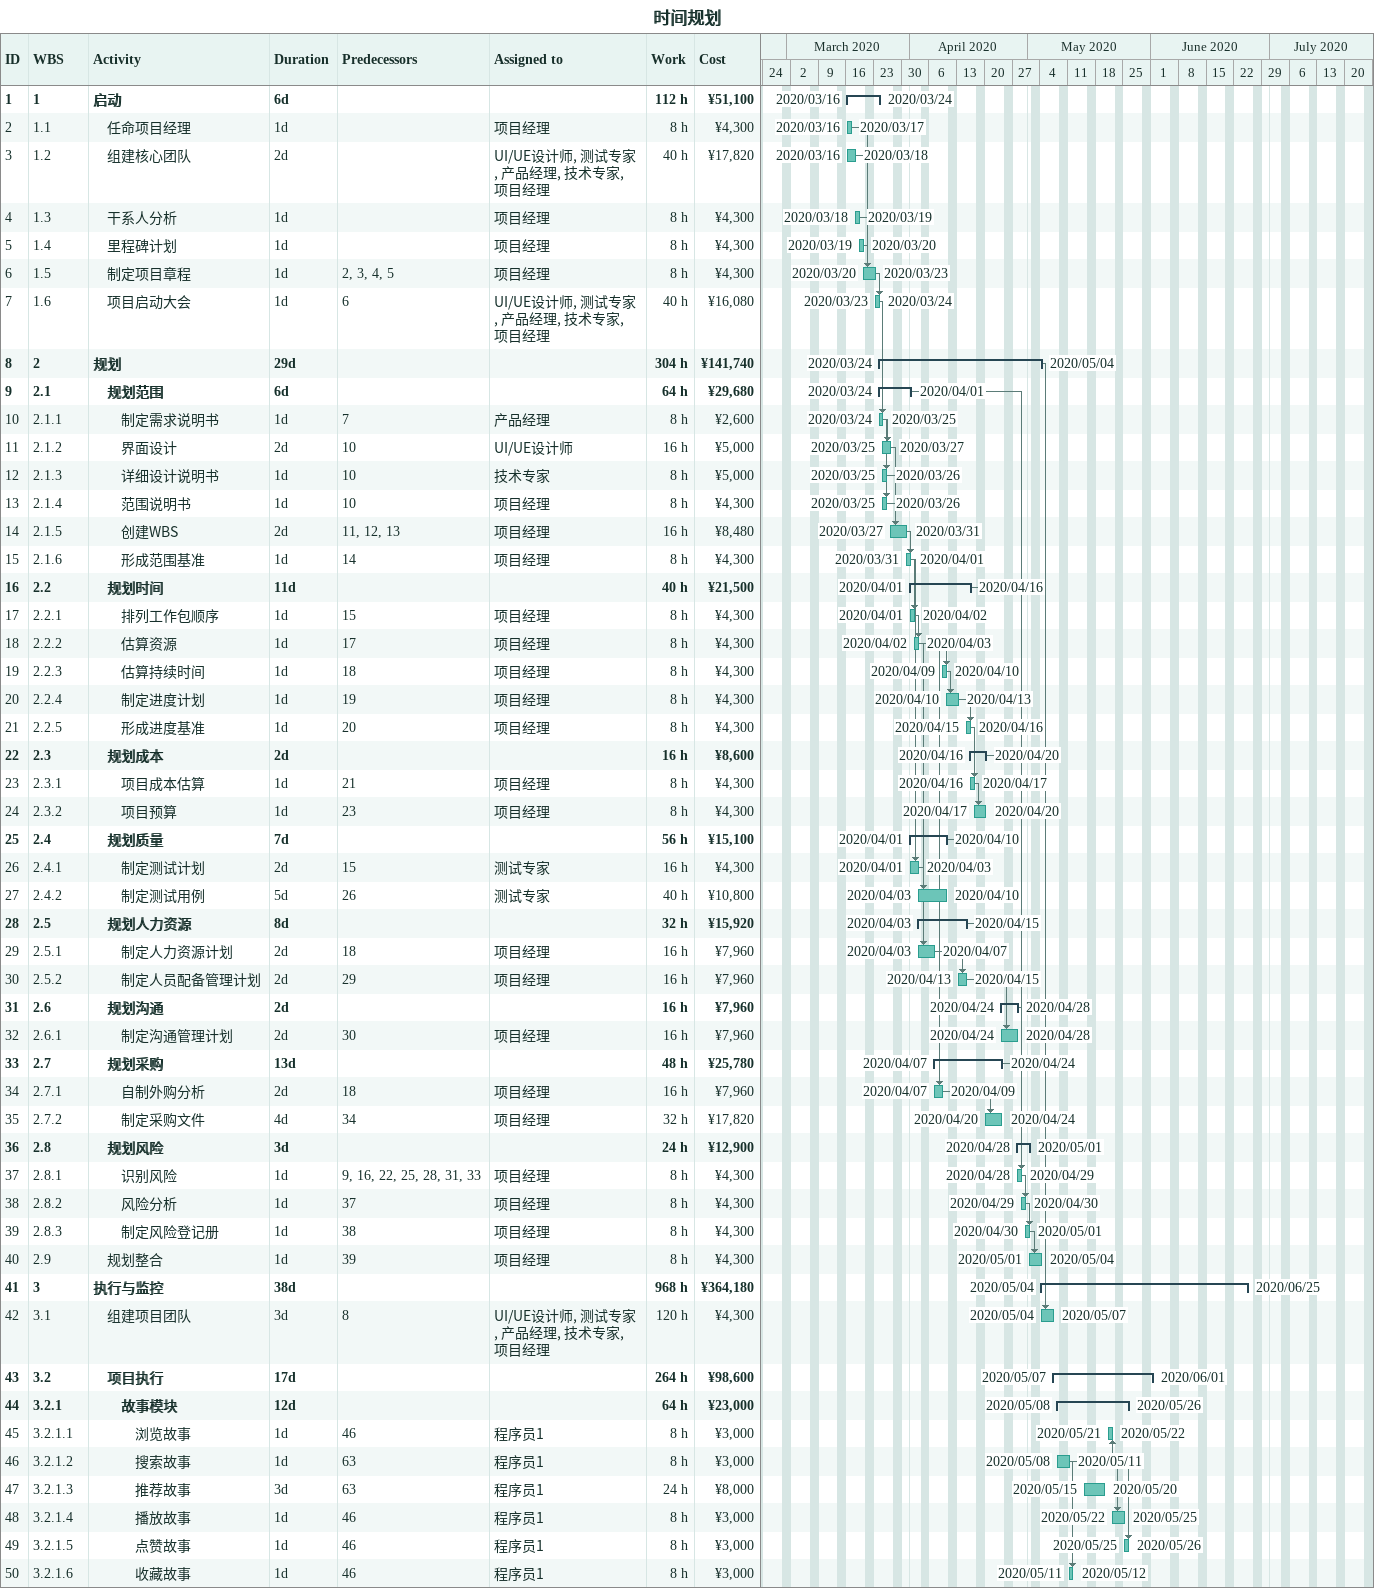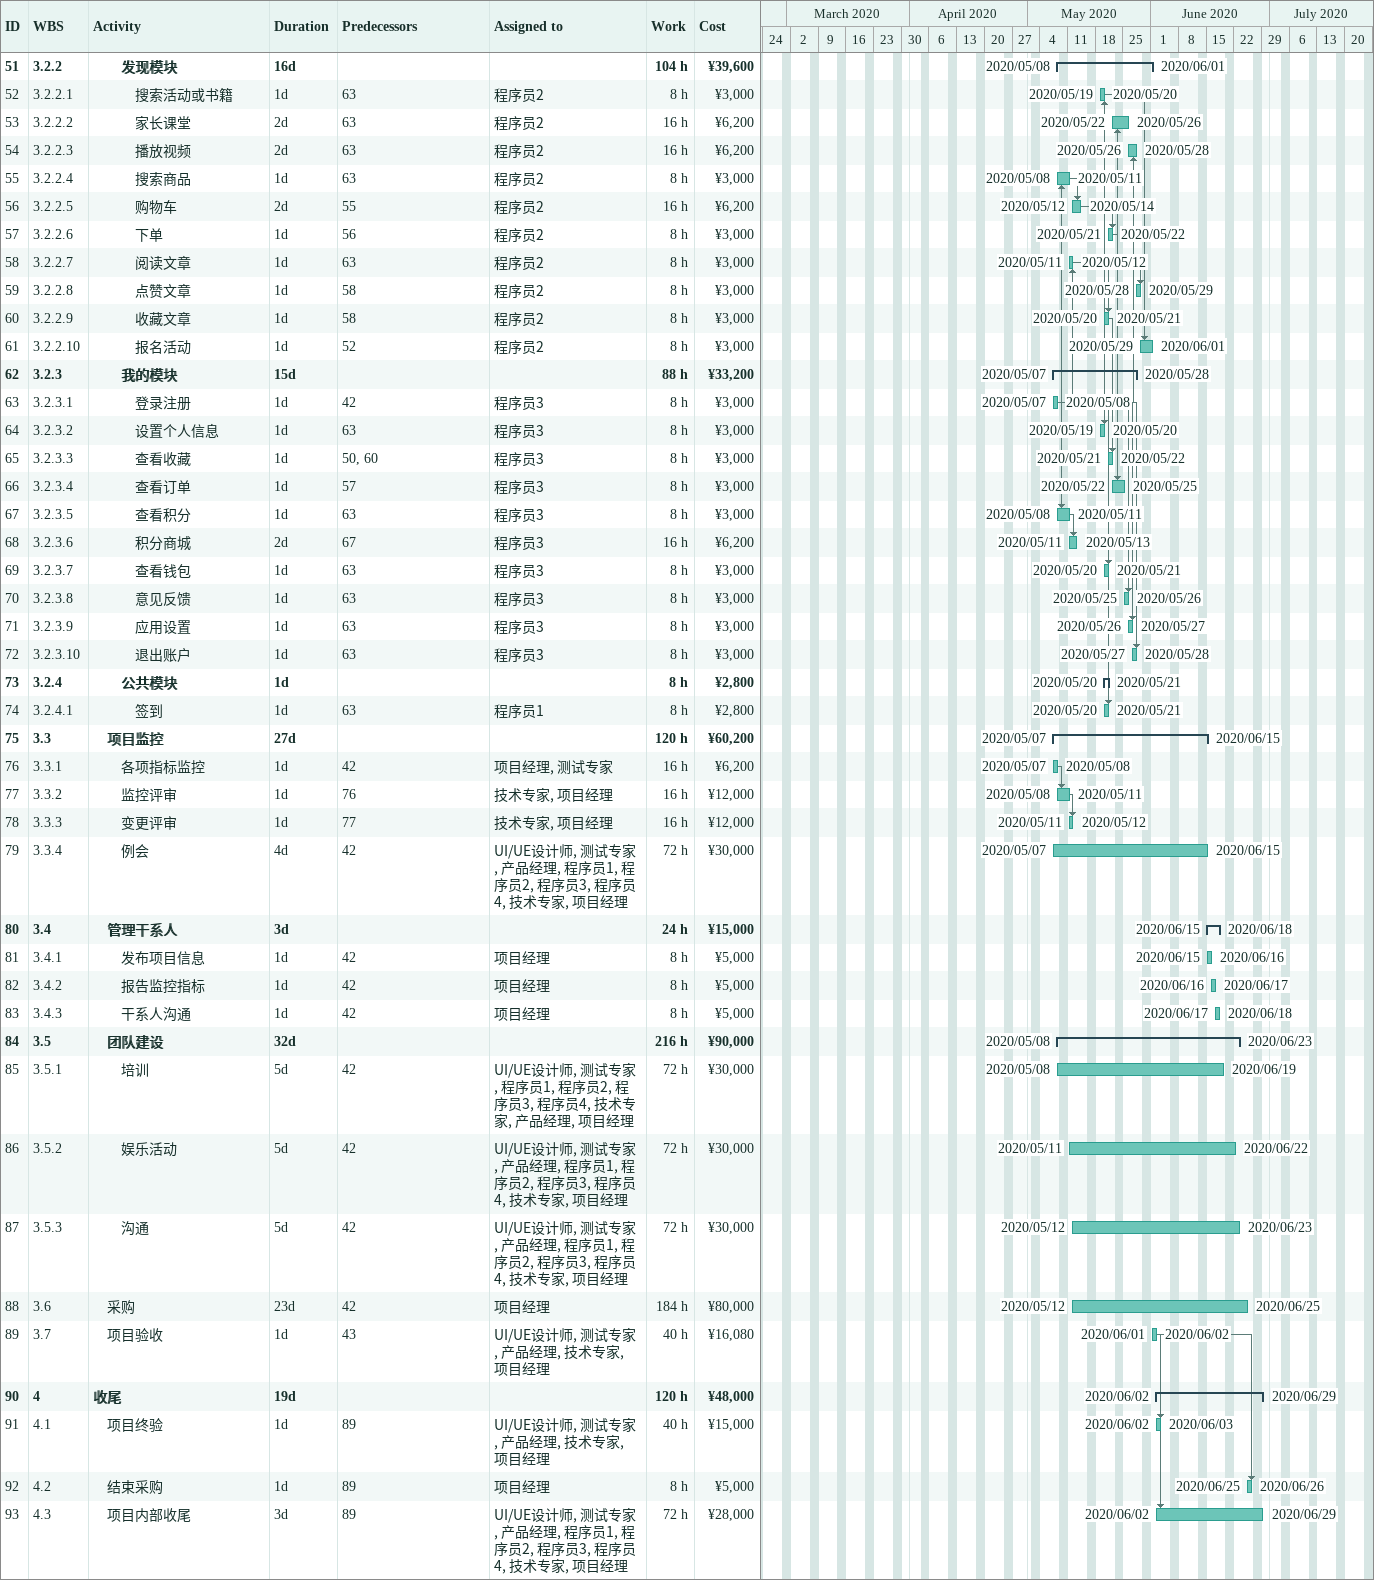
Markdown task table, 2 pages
时间规划

| ID | WBS | Task | Duration | Start | Finish | Predecessors | Resources | Work (h) | Cost (¥) |
|---|---|---|---|---|---|---|---|---|---|
| 1 | 1 | **启动** | 6d | 2020-03-16 | 2020-03-24 |  |  | 112 | 51100 |
| 2 | 1.1 | 任命项目经理 | 1d | 2020-03-16 | 2020-03-17 |  | 项目经理 | 8 | 4300 |
| 3 | 1.2 | 组建核心团队 | 2d | 2020-03-16 | 2020-03-18 |  | UI/UE设计师, 测试专家, 产品经理, 技术专家, 项目经理 | 40 | 17820 |
| 4 | 1.3 | 干系人分析 | 1d | 2020-03-18 | 2020-03-19 |  | 项目经理 | 8 | 4300 |
| 5 | 1.4 | 里程碑计划 | 1d | 2020-03-19 | 2020-03-20 |  | 项目经理 | 8 | 4300 |
| 6 | 1.5 | 制定项目章程 | 1d | 2020-03-20 | 2020-03-23 | 2, 3, 4, 5 | 项目经理 | 8 | 4300 |
| 7 | 1.6 | 项目启动大会 | 1d | 2020-03-23 | 2020-03-24 | 6 | UI/UE设计师, 测试专家, 产品经理, 技术专家, 项目经理 | 40 | 16080 |
| 8 | 2 | **规划** | 29d | 2020-03-24 | 2020-05-04 |  |  | 304 | 141740 |
| 9 | 2.1 | **规划范围** | 6d | 2020-03-24 | 2020-04-01 |  |  | 64 | 29680 |
| 10 | 2.1.1 | 制定需求说明书 | 1d | 2020-03-24 | 2020-03-25 | 7 | 产品经理 | 8 | 2600 |
| 11 | 2.1.2 | 界面设计 | 2d | 2020-03-25 | 2020-03-27 | 10 | UI/UE设计师 | 16 | 5000 |
| 12 | 2.1.3 | 详细设计说明书 | 1d | 2020-03-25 | 2020-03-26 | 10 | 技术专家 | 8 | 5000 |
| 13 | 2.1.4 | 范围说明书 | 1d | 2020-03-25 | 2020-03-26 | 10 | 项目经理 | 8 | 4300 |
| 14 | 2.1.5 | 创建WBS | 2d | 2020-03-27 | 2020-03-31 | 11, 12, 13 | 项目经理 | 16 | 8480 |
| 15 | 2.1.6 | 形成范围基准 | 1d | 2020-03-31 | 2020-04-01 | 14 | 项目经理 | 8 | 4300 |
| 16 | 2.2 | **规划时间** | 11d | 2020-04-01 | 2020-04-16 |  |  | 40 | 21500 |
| 17 | 2.2.1 | 排列工作包顺序 | 1d | 2020-04-01 | 2020-04-02 | 15 | 项目经理 | 8 | 4300 |
| 18 | 2.2.2 | 估算资源 | 1d | 2020-04-02 | 2020-04-03 | 17 | 项目经理 | 8 | 4300 |
| 19 | 2.2.3 | 估算持续时间 | 1d | 2020-04-09 | 2020-04-10 | 18 | 项目经理 | 8 | 4300 |
| 20 | 2.2.4 | 制定进度计划 | 1d | 2020-04-10 | 2020-04-13 | 19 | 项目经理 | 8 | 4300 |
| 21 | 2.2.5 | 形成进度基准 | 1d | 2020-04-15 | 2020-04-16 | 20 | 项目经理 | 8 | 4300 |
| 22 | 2.3 | **规划成本** | 2d | 2020-04-16 | 2020-04-20 |  |  | 16 | 8600 |
| 23 | 2.3.1 | 项目成本估算 | 1d | 2020-04-16 | 2020-04-17 | 21 | 项目经理 | 8 | 4300 |
| 24 | 2.3.2 | 项目预算 | 1d | 2020-04-17 | 2020-04-20 | 23 | 项目经理 | 8 | 4300 |
| 25 | 2.4 | **规划质量** | 7d | 2020-04-01 | 2020-04-10 |  |  | 56 | 15100 |
| 26 | 2.4.1 | 制定测试计划 | 2d | 2020-04-01 | 2020-04-03 | 15 | 测试专家 | 16 | 4300 |
| 27 | 2.4.2 | 制定测试用例 | 5d | 2020-04-03 | 2020-04-10 | 26 | 测试专家 | 40 | 10800 |
| 28 | 2.5 | **规划人力资源** | 8d | 2020-04-03 | 2020-04-15 |  |  | 32 | 15920 |
| 29 | 2.5.1 | 制定人力资源计划 | 2d | 2020-04-03 | 2020-04-07 | 18 | 项目经理 | 16 | 7960 |
| 30 | 2.5.2 | 制定人员配备管理计划 | 2d | 2020-04-13 | 2020-04-15 | 29 | 项目经理 | 16 | 7960 |
| 31 | 2.6 | **规划沟通** | 2d | 2020-04-24 | 2020-04-28 |  |  | 16 | 7960 |
| 32 | 2.6.1 | 制定沟通管理计划 | 2d | 2020-04-24 | 2020-04-28 | 30 | 项目经理 | 16 | 7960 |
| 33 | 2.7 | **规划采购** | 13d | 2020-04-07 | 2020-04-24 |  |  | 48 | 25780 |
| 34 | 2.7.1 | 自制外购分析 | 2d | 2020-04-07 | 2020-04-09 | 18 | 项目经理 | 16 | 7960 |
| 35 | 2.7.2 | 制定采购文件 | 4d | 2020-04-20 | 2020-04-24 | 34 | 项目经理 | 32 | 17820 |
| 36 | 2.8 | **规划风险** | 3d | 2020-04-28 | 2020-05-01 |  |  | 24 | 12900 |
| 37 | 2.8.1 | 识别风险 | 1d | 2020-04-28 | 2020-04-29 | 9, 16, 22, 25, 28, 31, 33 | 项目经理 | 8 | 4300 |
| 38 | 2.8.2 | 风险分析 | 1d | 2020-04-29 | 2020-04-30 | 37 | 项目经理 | 8 | 4300 |
| 39 | 2.8.3 | 制定风险登记册 | 1d | 2020-04-30 | 2020-05-01 | 38 | 项目经理 | 8 | 4300 |
| 40 | 2.9 | 规划整合 | 1d | 2020-05-01 | 2020-05-04 | 39 | 项目经理 | 8 | 4300 |
| 41 | 3 | **执行与监控** | 38d | 2020-05-04 | 2020-06-25 |  |  | 968 | 364180 |
| 42 | 3.1 | 组建项目团队 | 3d | 2020-05-04 | 2020-05-07 | 8 | UI/UE设计师, 测试专家, 产品经理, 技术专家, 项目经理 | 120 | 4300 |
| 43 | 3.2 | **项目执行** | 17d | 2020-05-07 | 2020-06-01 |  |  | 264 | 98600 |
| 44 | 3.2.1 | **故事模块** | 12d | 2020-05-08 | 2020-05-26 |  |  | 64 | 23000 |
| 45 | 3.2.1.1 | 浏览故事 | 1d | 2020-05-21 | 2020-05-22 | 46 | 程序员1 | 8 | 3000 |
| 46 | 3.2.1.2 | 搜索故事 | 1d | 2020-05-08 | 2020-05-11 | 63 | 程序员1 | 8 | 3000 |
| 47 | 3.2.1.3 | 推荐故事 | 3d | 2020-05-15 | 2020-05-20 | 63 | 程序员1 | 24 | 8000 |
| 48 | 3.2.1.4 | 播放故事 | 1d | 2020-05-22 | 2020-05-25 | 46 | 程序员1 | 8 | 3000 |
| 49 | 3.2.1.5 | 点赞故事 | 1d | 2020-05-25 | 2020-05-26 | 46 | 程序员1 | 8 | 3000 |
| 50 | 3.2.1.6 | 收藏故事 | 1d | 2020-05-11 | 2020-05-12 | 46 | 程序员1 | 8 | 3000 |
| 51 | 3.2.2 | **发现模块** | 16d | 2020-05-08 | 2020-06-01 |  |  | 104 | 39600 |
| 52 | 3.2.2.1 | 搜索活动或书籍 | 1d | 2020-05-19 | 2020-05-20 | 63 | 程序员2 | 8 | 3000 |
| 53 | 3.2.2.2 | 家长课堂 | 2d | 2020-05-22 | 2020-05-26 | 63 | 程序员2 | 16 | 6200 |
| 54 | 3.2.2.3 | 播放视频 | 2d | 2020-05-26 | 2020-05-28 | 63 | 程序员2 | 16 | 6200 |
| 55 | 3.2.2.4 | 搜索商品 | 1d | 2020-05-08 | 2020-05-11 | 63 | 程序员2 | 8 | 3000 |
| 56 | 3.2.2.5 | 购物车 | 2d | 2020-05-12 | 2020-05-14 | 55 | 程序员2 | 16 | 6200 |
| 57 | 3.2.2.6 | 下单 | 1d | 2020-05-21 | 2020-05-22 | 56 | 程序员2 | 8 | 3000 |
| 58 | 3.2.2.7 | 阅读文章 | 1d | 2020-05-11 | 2020-05-12 | 63 | 程序员2 | 8 | 3000 |
| 59 | 3.2.2.8 | 点赞文章 | 1d | 2020-05-28 | 2020-05-29 | 58 | 程序员2 | 8 | 3000 |
| 60 | 3.2.2.9 | 收藏文章 | 1d | 2020-05-20 | 2020-05-21 | 58 | 程序员2 | 8 | 3000 |
| 61 | 3.2.2.10 | 报名活动 | 1d | 2020-05-29 | 2020-06-01 | 52 | 程序员2 | 8 | 3000 |
| 62 | 3.2.3 | **我的模块** | 15d | 2020-05-07 | 2020-05-28 |  |  | 88 | 33200 |
| 63 | 3.2.3.1 | 登录注册 | 1d | 2020-05-07 | 2020-05-08 | 42 | 程序员3 | 8 | 3000 |
| 64 | 3.2.3.2 | 设置个人信息 | 1d | 2020-05-19 | 2020-05-20 | 63 | 程序员3 | 8 | 3000 |
| 65 | 3.2.3.3 | 查看收藏 | 1d | 2020-05-21 | 2020-05-22 | 50, 60 | 程序员3 | 8 | 3000 |
| 66 | 3.2.3.4 | 查看订单 | 1d | 2020-05-22 | 2020-05-25 | 57 | 程序员3 | 8 | 3000 |
| 67 | 3.2.3.5 | 查看积分 | 1d | 2020-05-08 | 2020-05-11 | 63 | 程序员3 | 8 | 3000 |
| 68 | 3.2.3.6 | 积分商城 | 2d | 2020-05-11 | 2020-05-13 | 67 | 程序员3 | 16 | 6200 |
| 69 | 3.2.3.7 | 查看钱包 | 1d | 2020-05-20 | 2020-05-21 | 63 | 程序员3 | 8 | 3000 |
| 70 | 3.2.3.8 | 意见反馈 | 1d | 2020-05-25 | 2020-05-26 | 63 | 程序员3 | 8 | 3000 |
| 71 | 3.2.3.9 | 应用设置 | 1d | 2020-05-26 | 2020-05-27 | 63 | 程序员3 | 8 | 3000 |
| 72 | 3.2.3.10 | 退出账户 | 1d | 2020-05-27 | 2020-05-28 | 63 | 程序员3 | 8 | 3000 |
| 73 | 3.2.4 | **公共模块** | 1d | 2020-05-20 | 2020-05-21 |  |  | 8 | 2800 |
| 74 | 3.2.4.1 | 签到 | 1d | 2020-05-20 | 2020-05-21 | 63 | 程序员1 | 8 | 2800 |
| 75 | 3.3 | **项目监控** | 27d | 2020-05-07 | 2020-06-15 |  |  | 120 | 60200 |
| 76 | 3.3.1 | 各项指标监控 | 1d | 2020-05-07 | 2020-05-08 | 42 | 项目经理, 测试专家 | 16 | 6200 |
| 77 | 3.3.2 | 监控评审 | 1d | 2020-05-08 | 2020-05-11 | 76 | 技术专家, 项目经理 | 16 | 12000 |
| 78 | 3.3.3 | 变更评审 | 1d | 2020-05-11 | 2020-05-12 | 77 | 技术专家, 项目经理 | 16 | 12000 |
| 79 | 3.3.4 | 例会 | 4d | 2020-05-07 | 2020-06-15 | 42 | UI/UE设计师, 测试专家, 产品经理, 程序员1, 程序员2, 程序员3, 程序员4, 技术专家, 项目经理 | 72 | 30000 |
| 80 | 3.4 | **管理干系人** | 3d | 2020-06-15 | 2020-06-18 |  |  | 24 | 15000 |
| 81 | 3.4.1 | 发布项目信息 | 1d | 2020-06-15 | 2020-06-16 | 42 | 项目经理 | 8 | 5000 |
| 82 | 3.4.2 | 报告监控指标 | 1d | 2020-06-16 | 2020-06-17 | 42 | 项目经理 | 8 | 5000 |
| 83 | 3.4.3 | 干系人沟通 | 1d | 2020-06-17 | 2020-06-18 | 42 | 项目经理 | 8 | 5000 |
| 84 | 3.5 | **团队建设** | 32d | 2020-05-08 | 2020-06-23 |  |  | 216 | 90000 |
| 85 | 3.5.1 | 培训 | 5d | 2020-05-08 | 2020-06-19 | 42 | UI/UE设计师, 测试专家, 程序员1, 程序员2, 程序员3, 程序员4, 技术专家, 产品经理, 项目经理 | 72 | 30000 |
| 86 | 3.5.2 | 娱乐活动 | 5d | 2020-05-11 | 2020-06-22 | 42 | UI/UE设计师, 测试专家, 产品经理, 程序员1, 程序员2, 程序员3, 程序员4, 技术专家, 项目经理 | 72 | 30000 |
| 87 | 3.5.3 | 沟通 | 5d | 2020-05-12 | 2020-06-23 | 42 | UI/UE设计师, 测试专家, 产品经理, 程序员1, 程序员2, 程序员3, 程序员4, 技术专家, 项目经理 | 72 | 30000 |
| 88 | 3.6 | 采购 | 23d | 2020-05-12 | 2020-06-25 | 42 | 项目经理 | 184 | 80000 |
| 89 | 3.7 | 项目验收 | 1d | 2020-06-01 | 2020-06-02 | 43 | UI/UE设计师, 测试专家, 产品经理, 技术专家, 项目经理 | 40 | 16080 |
| 90 | 4 | **收尾** | 19d | 2020-06-02 | 2020-06-29 |  |  | 120 | 48000 |
| 91 | 4.1 | 项目终验 | 1d | 2020-06-02 | 2020-06-03 | 89 | UI/UE设计师, 测试专家, 产品经理, 技术专家, 项目经理 | 40 | 15000 |
| 92 | 4.2 | 结束采购 | 1d | 2020-06-25 | 2020-06-26 | 89 | 项目经理 | 8 | 5000 |
| 93 | 4.3 | 项目内部收尾 | 3d | 2020-06-02 | 2020-06-29 | 89 | UI/UE设计师, 测试专家, 产品经理, 程序员1, 程序员2, 程序员3, 程序员4, 技术专家, 项目经理 | 72 | 28000 |
